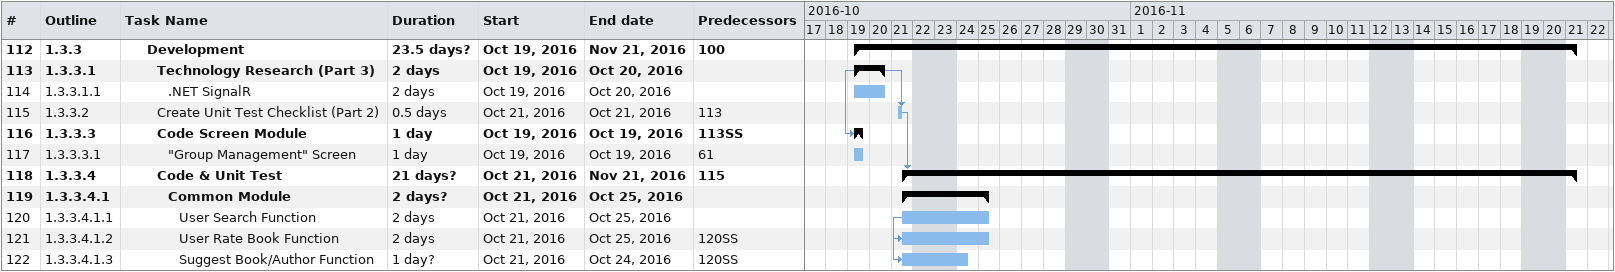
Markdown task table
| ID | WBS | Task | Duration | Start | Finish | Predecessors |
|---|---|---|---|---|---|---|
| 112 | 1.3.3 | **Development** | 23.5d? | 2016-10-19 | 2016-11-21 | 100 |
| 113 | 1.3.3.1 | **Technology Research (Part 3)** | 2d | 2016-10-19 | 2016-10-20 |  |
| 114 | 1.3.3.1.1 | .NET SignalR | 2d | 2016-10-19 | 2016-10-20 |  |
| 115 | 1.3.3.2 | Create Unit Test Checklist (Part 2) | 0.5d | 2016-10-21 | 2016-10-21 | 113 |
| 116 | 1.3.3.3 | **Code Screen Module** | 1d | 2016-10-19 | 2016-10-19 | 113SS |
| 117 | 1.3.3.3.1 | "Group Management" Screen | 1d | 2016-10-19 | 2016-10-19 | 61 |
| 118 | 1.3.3.4 | **Code & Unit Test** | 21d? | 2016-10-21 | 2016-11-21 | 115 |
| 119 | 1.3.3.4.1 | **Common Module** | 2d? | 2016-10-21 | 2016-10-25 |  |
| 120 | 1.3.3.4.1.1 | User Search Function | 2d | 2016-10-21 | 2016-10-25 |  |
| 121 | 1.3.3.4.1.2 | User Rate Book Function | 2d | 2016-10-21 | 2016-10-25 | 120SS |
| 122 | 1.3.3.4.1.3 | Suggest Book/Author Function | 1d? | 2016-10-21 | 2016-10-24 | 120SS |
